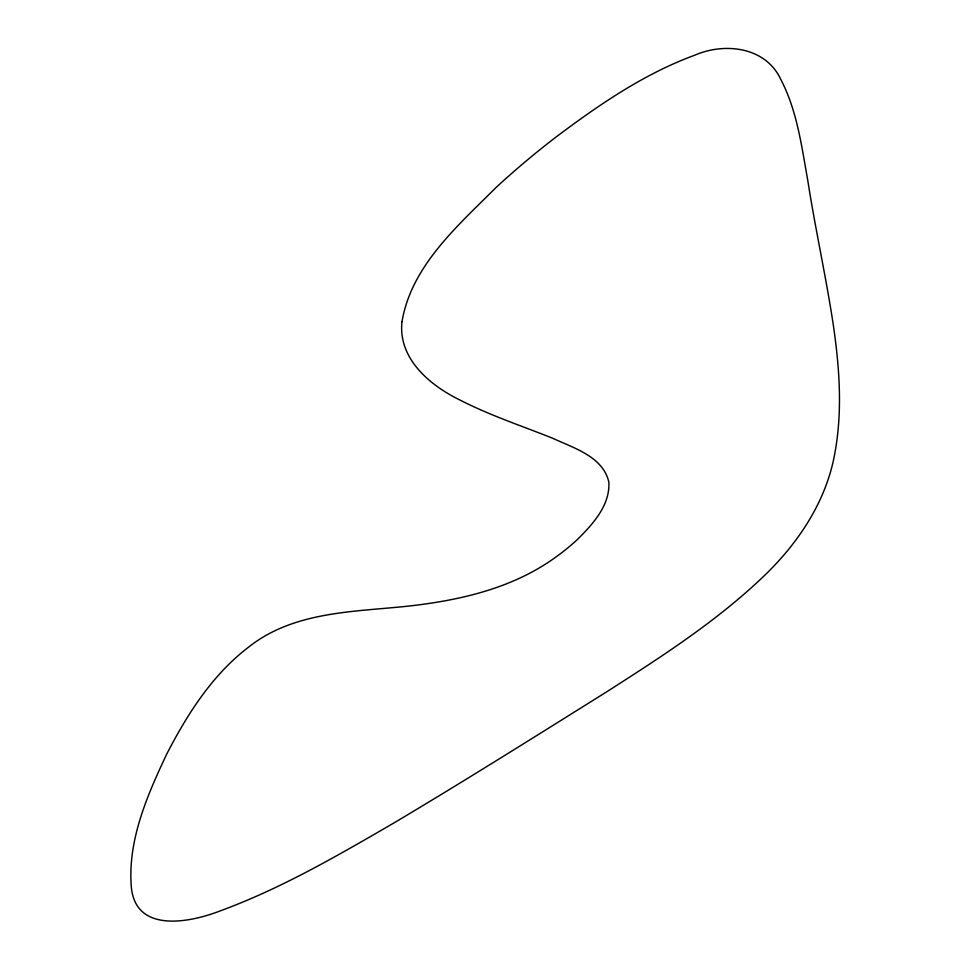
<?xml version="1.0" encoding="UTF-8"?>
<svg xmlns="http://www.w3.org/2000/svg" width="970" height="970" viewBox="0 0 970 970"><rect width="100%" height="100%" fill="white"/><g stroke="black" fill="none" stroke-linecap="round" stroke-linejoin="round"><path stroke-width="1.45" d="M402.004 321.628C397.809 358.585 429.965 385.429 459.938 400.016C489.753 415.33 521.654 425.854 552.706 438.27C573.682 448.067 603.122 456.543 608.857 482.211C610.13 505.2 593.046 523.909 577.841 539.065A250.709 151.587 -4.1 0 1 555.531 557.289C512.002 588.863 458.095 600.794 405.545 606.42C351.831 611.937 293.085 611.779 248.599 647.123C212.418 674.671 187.501 713.932 166.864 753.811C147.258 795.364 127.446 840.372 131.35 887.356C135.921 933.989 191.005 922.349 220.845 910.66C281.93 888.168 338.397 855.188 394.523 822.609C466.121 779.965 536.665 735.599 607.329 691.428C661.855 656.484 716.818 621.164 763.766 576.192C798.892 542.63 827.119 499.986 835.17 451.377C842.566 409.728 839.389 367.096 833.388 325.496C826.052 276.814 815.261 228.738 807.719 180.081C801.535 145.936 797.097 110.447 780.729 79.322C765.682 46.887 724.808 42.183 694.896 55.144C644.007 73.769 598.878 104.893 555.798 137.206A1065.715 644.335 -4.1 0 0 496.046 187.489C457.925 225.767 411.474 265.586 402.004 321.628"/></g></svg>
